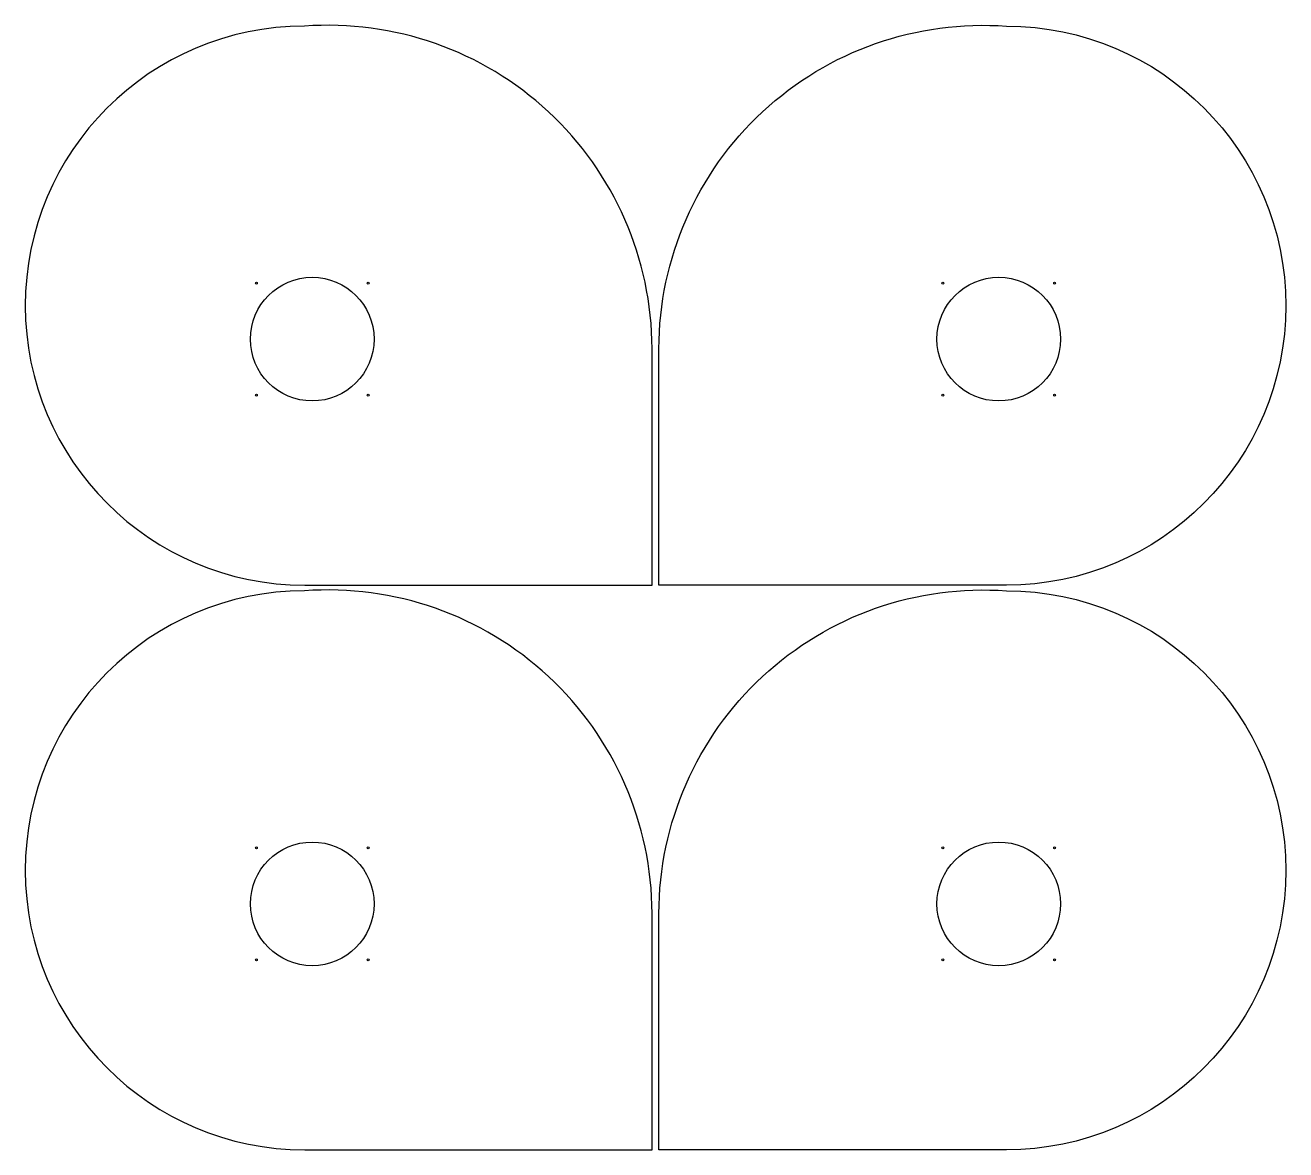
# Model space of a CAD drawing. Header units: inches. Extents: x 10 to 1325, y 17 to 1189.
import ezdxf

# ---------------------------------------------------------------- set-up
doc = ezdxf.new("R2010")
doc.units = ezdxf.units.IN
doc.header["$MEASUREMENT"] = 0

msp = doc.modelspace()

# ---------------------------------------------------------------- linework, layer by layer
for points in [[(301.1, 605.5), (663.5, 605.5), (663.5, 852.1, 0.435185), (300.9, 1188.5, 0.999714)], [(1033.2, 605.5), (670.7, 605.5), (670.7, 852.1, -0.435185), (1033.3, 1188.5, -0.999714)], [(301.1, 16.6), (663.5, 16.6), (663.5, 263.1, 0.435185), (300.9, 599.6, 0.999714)], [(1033.2, 16.6), (670.7, 16.6), (670.7, 263.1, -0.435185), (1033.3, 599.6, -0.999714)]]:
    msp.add_lwpolyline(points, format="xyb", close=True)
for centre, radius in [((309, 862.1), 64.5), ((250.7, 920.4), 1), ((367.4, 920.4), 1), ((1025.2, 862.1), 64.5), ((966.8, 920.4), 1), ((1083.5, 920.4), 1), ((250.7, 803.7), 1), ((367.4, 803.7), 1), ((966.8, 803.7), 1), ((1083.5, 803.7), 1), ((309, 273.1), 64.5), ((250.7, 331.5), 1), ((367.4, 331.5), 1), ((1025.2, 273.1), 64.5), ((966.8, 331.5), 1), ((1083.5, 331.5), 1), ((250.7, 214.8), 1), ((367.4, 214.8), 1), ((966.8, 214.8), 1), ((1083.5, 214.8), 1)]:
    msp.add_circle(centre, radius)

doc.saveas('drawing.dxf')
